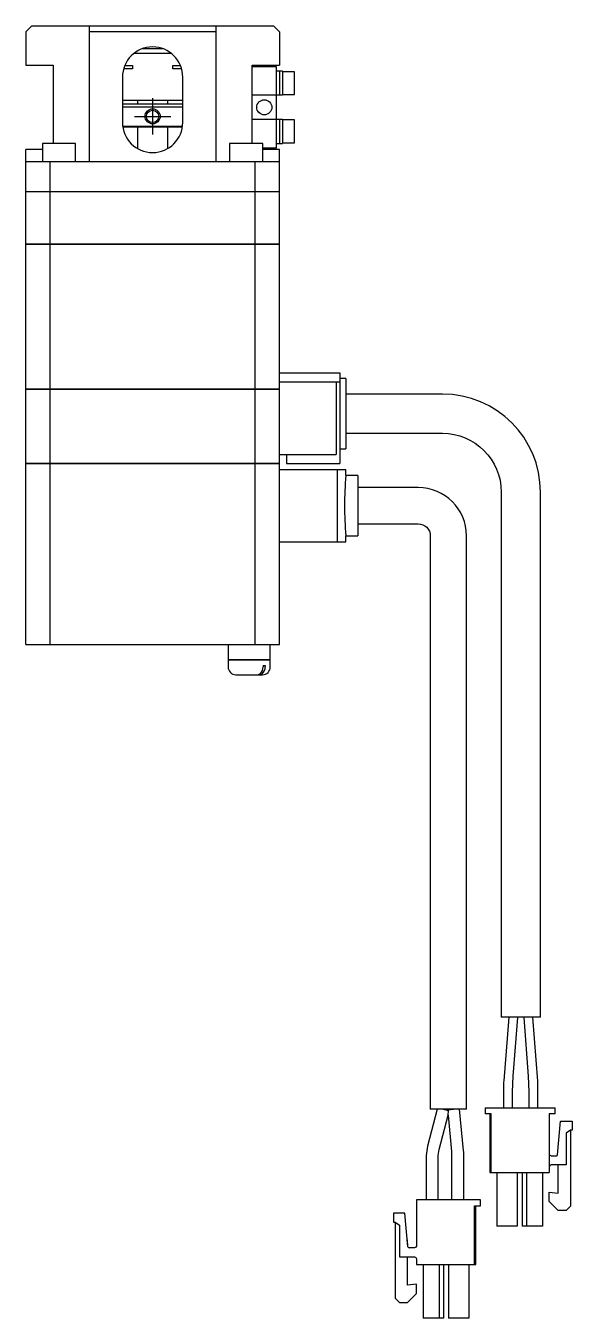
# Model space of a CAD drawing. Extents: x 0 to 1580, y -8 to 1316.
# Drawn here: x 464.9 to 555.4, y 933.1 to 1147.2 of the extents above; entities that cross this region are included whole.
import ezdxf

# ---------------------------------------------------------------- set-up
doc = ezdxf.new("R2010")
doc.units = 0
doc.header["$LTSCALE"] = 0.5
doc.linetypes.add('CENTER', pattern=[50.8, 31.75, -6.35, 6.35, -6.35])
for name, color, linetype in [('MSM_CENTER', 1, 'CENTER'), ('MSM_CONTINUOUS', 7, 'CONTINUOUS'), ('MSM_NARROW', 5, 'CONTINUOUS')]:
    doc.layers.add(name, color=color, linetype=linetype)

msp = doc.modelspace()

# ---------------------------------------------------------------- linework, layer by layer
at = {"layer": 'MSM_CENTER'}
for p, q in [((485.91, 1135.25), (485.91, 1129.25)), ((482.91, 1132.25), (488.91, 1132.25))]:
    msp.add_line(p, q, dxfattribs=at)
at = {"layer": 'MSM_CONTINUOUS'}
for p, q in [((465.91, 1147.25), (464.91, 1146.25)), ((464.91, 1146.25), (464.91, 1140.75)), ((465.91, 1147.25), (505.91, 1147.25)), ((475.41, 1147.25), (475.41, 1124.75)), ((496.41, 1146.25), (475.41, 1146.25)), ((496.41, 1147.25), (496.41, 1124.75)), ((506.91, 1146.25), (505.91, 1147.25)), ((506.91, 1146.25), (506.91, 1140.75)), ((487.62, 1143.45), (484.21, 1143.45)), ((484.66, 1143.59), (484.66, 1143.45)), ((487.16, 1143.45), (487.16, 1143.59)), ((489.04, 1142.65), (482.78, 1142.65)), ((464.91, 1140.75), (469.41, 1140.75)), ((469.41, 1140.75), (469.41, 1127.75)), ((482.58, 1140.15), (481.11, 1140.15)), ((481.29, 1140.65), (482.58, 1140.65)), ((482.56, 1140.65), (482.56, 1140.15)), ((482.58, 1140.65), (482.58, 1140.15)), ((489.24, 1140.65), (490.54, 1140.65)), ((489.24, 1140.15), (489.24, 1140.65)), ((490.71, 1140.15), (489.24, 1140.15)), ((489.26, 1140.15), (489.26, 1140.65)), ((502.41, 1140.75), (506.91, 1140.75)), ((502.41, 1127.75), (502.41, 1140.75)), ((506.41, 1140.45), (502.41, 1140.45)), ((506.41, 1127.05), (506.41, 1140.45)), ((507.41, 1139.75), (506.41, 1139.75)), ((506.91, 1139.75), (506.91, 1135.75)), ((507.41, 1139.75), (507.41, 1135.75)), ((509.41, 1139.65), (507.41, 1139.65)), ((509.41, 1135.85), (509.41, 1139.65)), ((480.91, 1138.75), (480.91, 1131.25)), ((490.91, 1131.25), (490.91, 1138.75)), ((480.91, 1134.95), (490.91, 1134.95)), ((483.41, 1134.95), (483.41, 1134.25)), ((488.41, 1134.25), (488.41, 1134.95)), ((507.41, 1135.75), (502.41, 1135.75)), ((507.41, 1135.85), (509.41, 1135.85)), ((490.91, 1134.25), (480.91, 1134.25)), ((490.91, 1133.75), (480.91, 1133.75)), ((480.95, 1130.65), (490.88, 1130.65)), ((507.41, 1131.75), (502.41, 1131.75)), ((506.91, 1131.75), (506.91, 1127.75)), ((507.41, 1131.75), (507.41, 1127.75)), ((509.41, 1131.65), (507.41, 1131.65)), ((509.41, 1127.85), (509.41, 1131.65)), ((490.85, 1130.45), (480.98, 1130.45)), ((483.41, 1130.45), (483.41, 1126.92)), ((488.41, 1126.92), (488.41, 1130.45)), ((464.91, 1111.05), (464.91, 1126.75)), ((467.66, 1126.75), (464.91, 1126.75)), ((473.16, 1127.75), (467.66, 1127.75)), ((467.66, 1127.75), (467.66, 1124.75)), ((473.16, 1124.75), (473.16, 1127.75)), ((504.16, 1127.75), (498.66, 1127.75)), ((498.66, 1127.75), (498.66, 1124.75)), ((504.16, 1124.75), (504.16, 1127.75)), ((504.16, 1127.05), (506.41, 1127.05)), ((506.91, 1126.75), (504.16, 1126.75)), ((506.41, 1127.75), (507.41, 1127.75)), ((506.91, 1111.05), (506.91, 1126.75)), ((507.41, 1127.85), (509.41, 1127.85)), ((464.91, 1124.75), (506.91, 1124.75)), ((468.91, 1124.75), (468.91, 1119.75)), ((502.91, 1119.75), (502.91, 1124.75)), ((506.91, 1119.75), (464.91, 1119.75)), ((468.94, 1111.05), (468.94, 1119.75)), ((502.88, 1111.05), (502.88, 1119.75)), ((506.91, 1111.05), (464.91, 1111.05)), ((464.91, 1087.05), (464.91, 1111)), ((506.91, 1111), (464.91, 1111)), ((464.96, 1111), (464.96, 1111.05)), ((468.94, 1087.05), (468.94, 1111)), ((469.2, 1111), (469.2, 1111.05)), ((502.62, 1111), (502.62, 1111.05)), ((502.88, 1087.05), (502.88, 1111)), ((506.86, 1111), (506.86, 1111.05)), ((506.91, 1074.75), (506.91, 1111)), ((506.91, 1089.75), (516.91, 1089.75)), ((506.91, 1088.25), (516.91, 1088.25)), ((516.31, 1088.25), (516.31, 1076.25)), ((516.91, 1089.75), (516.91, 1074.75)), ((517.91, 1088.82), (516.91, 1088.82)), ((517.91, 1088.82), (517.91, 1077.18)), ((506.91, 1087.05), (464.91, 1087.05)), ((464.91, 1074.75), (464.91, 1087)), ((506.91, 1087), (464.91, 1087)), ((464.96, 1087), (464.96, 1087.05)), ((468.94, 1074.75), (468.94, 1087)), ((469.2, 1087), (469.2, 1087.05)), ((502.62, 1087), (502.62, 1087.05)), ((502.88, 1074.75), (502.88, 1087)), ((506.86, 1087), (506.86, 1087.05)), ((533.91, 1086.25), (517.91, 1086.25)), ((517.91, 1079.75), (533.91, 1079.75)), ((516.91, 1077.18), (517.91, 1077.18)), ((506.91, 1076.25), (516.31, 1076.25)), ((508.11, 1076.25), (508.11, 1074.75)), ((506.91, 1074.75), (464.91, 1074.75)), ((464.91, 1044.75), (464.91, 1074.7)), ((506.91, 1074.7), (464.91, 1074.7)), ((464.96, 1074.7), (464.96, 1074.75)), ((468.94, 1044.75), (468.94, 1074.7)), ((469.2, 1074.7), (469.2, 1074.75)), ((502.62, 1074.7), (502.62, 1074.75)), ((502.88, 1044.75), (502.88, 1074.7)), ((506.86, 1074.7), (506.86, 1074.75)), ((506.91, 1044.75), (506.91, 1074.7)), ((506.91, 1073.75), (517.91, 1073.75)), ((508.11, 1074.75), (516.91, 1074.75)), ((516.48, 1073.75), (516.48, 1061.75)), ((517.91, 1072.75), (517.91, 1073.75)), ((519.91, 1072.75), (517.91, 1072.75)), ((519.91, 1072.75), (519.91, 1062.75)), ((529.91, 1070.75), (519.91, 1070.75)), ((543.66, 1070), (543.66, 983)), ((550.16, 983), (550.16, 1070)), ((519.91, 1064.75), (529.91, 1064.75)), ((517.91, 1061.75), (517.91, 1062.75)), ((517.91, 1062.75), (519.91, 1062.75)), ((531.91, 1062.75), (531.91, 967.75)), ((537.91, 967.75), (537.91, 1062.75)), ((506.91, 1061.75), (517.91, 1061.75)), ((464.91, 1044.75), (506.91, 1044.75)), ((498.41, 1044.75), (498.41, 1042.25)), ((505.41, 1042.25), (505.41, 1044.75)), ((498.41, 1042.25), (505.41, 1042.25)), ((498.41, 1042.2), (498.41, 1041.05)), ((498.41, 1042.2), (505.41, 1042.2)), ((498.46, 1042.25), (498.46, 1042.2)), ((504.2, 1041.25), (504.2, 1041.05)), ((504.2, 1041.25), (504.56, 1041.25)), ((504.56, 1041.25), (504.56, 1041.05)), ((505.36, 1042.2), (505.36, 1042.25)), ((505.41, 1041.05), (505.41, 1042.2)), ((499.71, 1039.75), (504.11, 1039.75)), ((550.16, 983), (543.66, 983)), ((544.91, 983), (544.07, 972.45)), ((545.64, 973.26), (546.41, 982.94)), ((547.41, 982.94), (548.14, 973.26)), ((549.71, 972.43), (548.91, 983)), ((545.54, 970.62), (545.64, 973.26)), ((548.14, 973.26), (548.24, 970.63)), ((544.04, 971.6), (544.04, 968)), ((545.54, 968), (545.54, 970.62)), ((548.24, 970.63), (548.24, 968)), ((549.74, 968), (549.74, 971.62)), ((533.03, 967.75), (531.43, 961.62)), ((537.91, 967.75), (531.91, 967.75)), ((534.06, 967.75), (534.91, 967.53)), ((534.77, 967.56), (534.06, 967.75)), ((534.77, 967.65), (535.76, 967.75)), ((537.42, 960.94), (536.77, 967.75)), ((541.01, 968), (541.01, 967)), ((541.01, 968), (552.61, 968)), ((552.61, 967), (552.61, 968)), ((533.37, 961.11), (534.85, 966.8)), ((534.77, 967.65), (534.77, 967.56)), ((534.77, 967.56), (534.91, 967.53)), ((534.91, 967.53), (534.77, 967.56)), ((534.85, 966.8), (534.91, 967.53)), ((534.85, 966.8), (535.43, 960.75)), ((542.01, 967), (541.01, 967)), ((541.76, 967), (541.76, 957.3)), ((542.01, 957.3), (542.01, 967)), ((552.61, 967), (551.61, 967)), ((551.61, 967), (551.61, 957.3)), ((553.01, 960.23), (553.5, 965.8)), ((553.5, 965.8), (555.41, 965.8)), ((555.41, 965.8), (555.41, 964.3)), ((555.11, 964.3), (554.41, 963.8)), ((554.41, 963.8), (554.41, 958.55)), ((555.41, 964.3), (555.11, 964.3)), ((555.11, 964.3), (555.11, 951.7)), ((531.43, 961.62), (531.24, 960.11)), ((531.24, 960.11), (531.24, 952.75)), ((533.24, 960.11), (533.37, 961.11)), ((533.24, 952.75), (533.24, 960.11)), ((535.43, 960.75), (535.44, 960.65)), ((535.44, 960.65), (535.44, 952.75)), ((537.44, 960.65), (537.42, 960.94)), ((537.44, 952.75), (537.44, 960.65)), ((551.91, 960.05), (552.81, 960.05)), ((541.76, 957.3), (551.61, 957.3)), ((542.91, 957.3), (542.91, 948.4)), ((546.31, 957.3), (546.31, 948.4)), ((547.11, 957.3), (547.11, 948.4)), ((547.86, 957.3), (547.86, 948.4)), ((550.51, 957.3), (550.51, 948.4)), ((554.41, 958.55), (551.91, 958.55)), ((553.11, 953.87), (553.11, 958.55)), ((529.61, 952.75), (529.61, 945.1)), ((540.21, 952.75), (529.61, 952.75)), ((540.21, 951.75), (540.21, 952.75)), ((540.21, 951.75), (540.21, 952.75)), ((551.61, 952.5), (551.61, 954)), ((551.61, 954), (553.11, 953.87)), ((539.21, 951.75), (540.21, 951.75)), ((539.21, 942.05), (539.21, 951.75)), ((539.21, 942.05), (539.21, 951.75)), ((539.46, 942.05), (539.46, 951.75)), ((553.11, 951), (551.61, 952.5)), ((554.41, 951), (553.11, 951)), ((555.11, 951.7), (554.41, 951)), ((525.81, 950.55), (525.81, 949.05)), ((527.72, 950.55), (525.81, 950.55)), ((525.81, 949.05), (526.11, 949.05)), ((526.11, 949.05), (526.81, 948.55)), ((526.11, 949.05), (526.11, 936.45)), ((526.81, 948.55), (526.81, 943.3)), ((528.21, 944.98), (527.72, 950.55)), ((528.21, 944.98), (527.72, 950.55)), ((546.31, 948.4), (542.91, 948.4)), ((550.51, 948.4), (547.11, 948.4)), ((528.21, 944.98), (528.11, 946.13)), ((528.21, 944.98), (528.11, 946.13)), ((528.11, 946.13), (528.11, 946.13)), ((529.31, 944.8), (528.41, 944.8)), ((526.81, 943.3), (529.31, 943.3)), ((528.11, 938.62), (528.11, 943.3)), ((528.11, 938.62), (528.11, 943.3)), ((529.61, 943), (529.61, 942.05)), ((529.61, 942.05), (539.21, 942.05)), ((530.71, 942.05), (530.71, 933.15)), ((533.36, 942.05), (533.36, 933.15)), ((534.11, 942.05), (534.11, 933.15)), ((534.11, 942.05), (534.11, 933.15)), ((534.91, 942.05), (534.91, 933.15)), ((538.31, 942.05), (538.31, 933.15)), ((538.31, 942.05), (538.31, 933.15)), ((539.21, 942.05), (539.46, 942.05)), ((529.61, 938.75), (528.11, 938.62)), ((529.61, 937.25), (529.61, 938.75)), ((529.61, 937.25), (529.61, 938.75)), ((526.11, 936.45), (526.81, 935.75)), ((526.81, 935.75), (528.11, 935.75)), ((528.11, 935.75), (529.61, 937.25)), ((528.11, 935.75), (529.61, 937.25)), ((534.11, 933.15), (530.71, 933.15)), ((538.31, 933.15), (534.91, 933.15))]:
    msp.add_line(p, q, dxfattribs=at)
for points in [[(546.38, 983, 0), (546.38, 983, 0), (546.38, 983, 0), (546.38, 983, 0), (546.38, 982.99, 0), (546.38, 982.99, 0), (546.38, 982.99, 0), (546.38, 982.99, 0), (546.38, 982.99, 0), (546.38, 982.99, 0), (546.38, 982.99, 0), (546.38, 982.99, 0), (546.39, 982.99, 0), (546.39, 982.99, 0), (546.39, 982.99, 0), (546.39, 982.99, 0), (546.39, 982.99, 0), (546.39, 982.99, 0), (546.39, 982.99, 0), (546.39, 982.99, 0), (546.39, 982.99, 0), (546.39, 982.99, 0), (546.39, 982.99, 0), (546.39, 982.99, 0), (546.39, 982.99, 0), (546.39, 982.99, 0), (546.39, 982.98, 0), (546.39, 982.98, 0), (546.39, 982.98, 0), (546.39, 982.98, 0), (546.39, 982.98, 0), (546.39, 982.98, 0), (546.39, 982.98, 0), (546.39, 982.98, 0), (546.39, 982.98, 0), (546.39, 982.98, 0), (546.39, 982.98, 0), (546.39, 982.98, 0), (546.39, 982.98, 0), (546.4, 982.98, 0), (546.4, 982.98, 0), (546.4, 982.98, 0), (546.4, 982.98, 0), (546.4, 982.98, 0), (546.4, 982.98, 0), (546.4, 982.98, 0), (546.4, 982.98, 0), (546.4, 982.97, 0), (546.4, 982.97, 0), (546.4, 982.97, 0), (546.4, 982.97, 0), (546.4, 982.97, 0), (546.4, 982.97, 0), (546.4, 982.97, 0), (546.4, 982.97, 0), (546.4, 982.97, 0), (546.4, 982.97, 0), (546.4, 982.97, 0), (546.4, 982.97, 0), (546.4, 982.97, 0), (546.4, 982.97, 0), (546.4, 982.97, 0), (546.4, 982.97, 0), (546.4, 982.97, 0), (546.4, 982.97, 0), (546.4, 982.97, 0), (546.4, 982.97, 0), (546.4, 982.97, 0), (546.4, 982.96, 0), (546.4, 982.96, 0), (546.4, 982.96, 0), (546.4, 982.96, 0), (546.4, 982.96, 0), (546.4, 982.96, 0), (546.4, 982.96, 0), (546.4, 982.96, 0), (546.4, 982.96, 0), (546.4, 982.96, 0), (546.4, 982.96, 0), (546.41, 982.96, 0), (546.41, 982.96, 0), (546.41, 982.96, 0), (546.41, 982.96, 0), (546.41, 982.96, 0), (546.41, 982.96, 0), (546.41, 982.96, 0), (546.41, 982.96, 0), (546.41, 982.96, 0), (546.41, 982.96, 0), (546.41, 982.96, 0), (546.41, 982.95, 0), (546.41, 982.95, 0), (546.41, 982.95, 0), (546.41, 982.95, 0), (546.41, 982.95, 0), (546.41, 982.95, 0), (546.41, 982.95, 0), (546.41, 982.95, 0), (546.41, 982.95, 0), (546.41, 982.95, 0), (546.41, 982.95, 0), (546.41, 982.95, 0), (546.41, 982.95, 0), (546.41, 982.95, 0), (546.41, 982.95, 0), (546.41, 982.95, 0), (546.41, 982.95, 0), (546.41, 982.95, 0), (546.41, 982.95, 0), (546.41, 982.95, 0), (546.41, 982.95, 0), (546.41, 982.95, 0), (546.41, 982.94, 0), (546.41, 982.94, 0), (546.41, 982.94, 0), (546.41, 982.94, 0), (546.41, 982.94, 0), (546.41, 982.94, 0), (546.41, 982.94, 0), (546.41, 982.94, 0), (546.41, 982.94, 0), (546.41, 982.94, 0), (546.41, 982.94, 0), (546.41, 982.94, 0), (546.41, 982.94, 0), (546.41, 982.94, 0), (546.41, 982.94, 0), (546.41, 982.94, 0), (546.41, 982.94, 0)], [(547.41, 982.94, 0), (547.41, 982.94, 0), (547.41, 982.94, 0), (547.41, 982.94, 0), (547.41, 982.94, 0), (547.41, 982.94, 0), (547.41, 982.94, 0), (547.41, 982.94, 0), (547.41, 982.94, 0), (547.41, 982.94, 0), (547.41, 982.95, 0), (547.41, 982.95, 0), (547.41, 982.95, 0), (547.41, 982.95, 0), (547.41, 982.95, 0), (547.41, 982.95, 0), (547.41, 982.95, 0), (547.41, 982.95, 0), (547.41, 982.95, 0), (547.41, 982.95, 0), (547.41, 982.95, 0), (547.41, 982.95, 0), (547.41, 982.95, 0), (547.41, 982.95, 0), (547.41, 982.95, 0), (547.41, 982.95, 0), (547.41, 982.95, 0), (547.41, 982.95, 0), (547.41, 982.95, 0), (547.41, 982.95, 0), (547.41, 982.95, 0), (547.41, 982.95, 0), (547.41, 982.95, 0), (547.41, 982.95, 0), (547.41, 982.96, 0), (547.41, 982.96, 0), (547.41, 982.96, 0), (547.41, 982.96, 0), (547.41, 982.96, 0), (547.41, 982.96, 0), (547.41, 982.96, 0), (547.41, 982.96, 0), (547.41, 982.96, 0), (547.41, 982.96, 0), (547.41, 982.96, 0), (547.41, 982.96, 0), (547.42, 982.96, 0), (547.42, 982.96, 0), (547.42, 982.96, 0), (547.42, 982.96, 0), (547.42, 982.96, 0), (547.42, 982.96, 0), (547.42, 982.96, 0), (547.42, 982.96, 0), (547.42, 982.96, 0), (547.42, 982.96, 0), (547.42, 982.97, 0), (547.42, 982.97, 0), (547.42, 982.97, 0), (547.42, 982.97, 0), (547.42, 982.97, 0), (547.42, 982.97, 0), (547.42, 982.97, 0), (547.42, 982.97, 0), (547.42, 982.97, 0), (547.42, 982.97, 0), (547.42, 982.97, 0), (547.42, 982.97, 0), (547.42, 982.97, 0), (547.42, 982.97, 0), (547.42, 982.97, 0), (547.42, 982.97, 0), (547.42, 982.97, 0), (547.42, 982.97, 0), (547.42, 982.97, 0), (547.42, 982.97, 0), (547.42, 982.97, 0), (547.42, 982.97, 0), (547.42, 982.97, 0), (547.42, 982.98, 0), (547.42, 982.98, 0), (547.42, 982.98, 0), (547.42, 982.98, 0), (547.42, 982.98, 0), (547.42, 982.98, 0), (547.42, 982.98, 0), (547.42, 982.98, 0), (547.42, 982.98, 0), (547.42, 982.98, 0), (547.42, 982.98, 0), (547.42, 982.98, 0), (547.42, 982.98, 0), (547.43, 982.98, 0), (547.43, 982.98, 0), (547.43, 982.98, 0), (547.43, 982.98, 0), (547.43, 982.98, 0), (547.43, 982.98, 0), (547.43, 982.98, 0), (547.43, 982.98, 0), (547.43, 982.98, 0), (547.43, 982.98, 0), (547.43, 982.99, 0), (547.43, 982.99, 0), (547.43, 982.99, 0), (547.43, 982.99, 0), (547.43, 982.99, 0), (547.43, 982.99, 0), (547.43, 982.99, 0), (547.43, 982.99, 0), (547.43, 982.99, 0), (547.43, 982.99, 0), (547.43, 982.99, 0), (547.43, 982.99, 0), (547.43, 982.99, 0), (547.43, 982.99, 0), (547.43, 982.99, 0), (547.43, 982.99, 0), (547.43, 982.99, 0), (547.43, 982.99, 0), (547.43, 982.99, 0), (547.44, 982.99, 0), (547.44, 982.99, 0), (547.44, 982.99, 0), (547.44, 983, 0), (547.44, 983, 0), (547.44, 983, 0), (547.44, 983, 0), (547.44, 983, 0)]]:
    msp.add_polyline3d(points, dxfattribs=at)
for centre, radius in [((504.41, 1133.75), 1.25), ((485.91, 1132.25), 1.02)]:
    msp.add_circle(centre, radius, dxfattribs=at)
for centre, radius, start, end in [((485.91, 1138.75), 5, 0, 180), ((485.91, 1131.25), 5, 180, 0), ((533.91, 1070), 16.25, 0, 90), ((577.7, 1067.75), 60, 175.2198, 184.7802), ((529.91, 1062.75), 8, 0, 90), ((499.71, 1041.05), 1.3, 180, 270), ((502.82, 1040.96), 1.39, 312.8199, 3.04), ((503.15, 1040.97), 1.41, 311.3743, 2.8178), ((504.11, 1041.05), 1.3, 270, 0), ((503.26, 1040.5), 0.754, 275.8166, 311.8939), ((503.61, 1040.5), 0.751, 271.7681, 308.8955), ((554.79, 971.6), 10.75, 175.452, 180), ((538.99, 971.62), 10.75, 0, 4.2892), ((551.91, 960.35), 0.3, 180, 270), ((552.81, 960.25), 0.2, 270, 355), ((551.91, 958.25), 0.3, 90, 180), ((528.41, 945), 0.2, 185, 270), ((528.41, 945), 0.2, 185, 270)]:
    msp.add_arc(centre, radius, start, end, dxfattribs=at)
at = {"layer": 'MSM_CONTINUOUS', "extrusion": (0, 0, -1)}
for centre, radius, start, end in [((-533.91, 1070), 9.75, 90, 180), ((-529.91, 1062.75), 2, 90, 180), ((-528.41, 945), 0.2, 270, 355), ((-529.31, 945.1), 0.3, 180, 270), ((-529.31, 943), 0.3, 90, 180)]:
    msp.add_arc(centre, radius, start, end, dxfattribs=at)
at = {"layer": 'MSM_NARROW'}
msp.add_circle((485.91, 1132.25), 1.25, dxfattribs=at)
msp.add_circle((485.91, 1132.25), 1.25, dxfattribs=at)
msp.add_circle((485.91, 1132.25), 1.25, dxfattribs=at)

doc.saveas('drawing.dxf')
